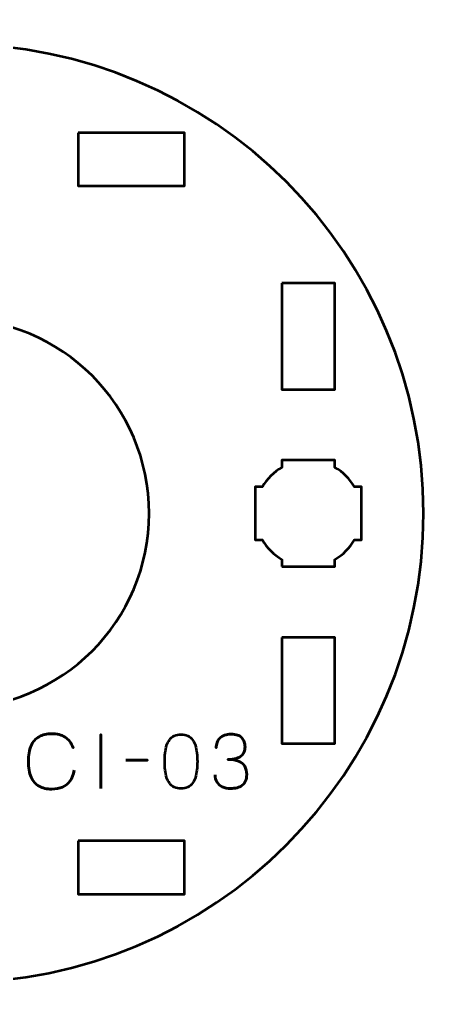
# Model space of a CAD drawing. Header units: centimetres. Extents: x -21 to 0, y -29.7 to 0.
# Drawn here: x -8.33 to -5.86, y -22.85 to -17.26 of the extents above; entities that cross this region are included whole.
import ezdxf

# ---------------------------------------------------------------- set-up
doc = ezdxf.new("R2010")
doc.units = ezdxf.units.CM
doc.header["$MEASUREMENT"] = 0
doc.layers.add('Layer 1', color=7, linetype='Continuous')

msp = doc.modelspace()

# ---------------------------------------------------------------- linework, layer by layer
at = {"layer": 'Layer 1', "color": 22, "lineweight": 53}
msp.add_open_spline([(-21.00003, -29.19995), (-21.00003, -29.19995), (-21.00003, -0.49992), (-21.00003, -0.49992), (-21.00003, -0.49992), (-21.00003, -0.22295), (-20.77694, 0.00004), (-20.49994, 0.00004), (-20.49994, 0.00004), (-20.49994, 0.00004), (-0.50008, 0.00004), (-0.50008, 0.00004), (-0.50008, 0.00004), (-0.22294, 0.00004), (0.00002, -0.22295), (0.00002, -0.49992), (0.00002, -0.49992), (0.00002, -0.49992), (0.00002, -29.19995), (0.00002, -29.19995), (0.00002, -29.19995), (0.00002, -29.47695), (-0.22294, -29.70004), (-0.50008, -29.70004), (-0.50008, -29.70004), (-0.50008, -29.70004), (-20.49994, -29.70004), (-20.49994, -29.70004), (-20.49994, -29.70004), (-20.77694, -29.70004), (-21.00003, -29.47695), (-21.00003, -29.19995)], degree=3, knots=[0, 0, 0, 0, 0.125, 0.125, 0.125, 0.125, 0.25, 0.25, 0.25, 0.25, 0.375, 0.375, 0.375, 0.375, 0.5, 0.5, 0.5, 0.5, 0.625, 0.625, 0.625, 0.625, 0.75, 0.75, 0.75, 0.75, 0.875, 0.875, 0.875, 0.875, 1, 1, 1, 1], dxfattribs=at)
at = {"layer": 'Layer 1', "color": 114, "lineweight": 53}
msp.add_open_spline([(-8.69993, -17.39996), (-7.2366, -17.39996), (-6.04993, -18.58663), (-6.04993, -20.04996), (-6.04993, -20.04996), (-6.04993, -21.51329), (-7.2366, -22.69996), (-8.69993, -22.69996), (-8.69993, -22.69996), (-10.16326, -22.69996), (-11.34993, -21.51329), (-11.34993, -20.04996), (-11.34993, -20.04996), (-11.34993, -18.58663), (-10.16326, -17.39996), (-8.69993, -17.39996)], degree=3, knots=[0, 0, 0, 0, 0.25, 0.25, 0.25, 0.25, 0.5, 0.5, 0.5, 0.5, 0.75, 0.75, 0.75, 0.75, 1, 1, 1, 1], dxfattribs=at)
at = {"layer": 'Layer 1', "lineweight": 53}
for points, knots in [([(-7.99995, -17.90002), (-7.99995, -17.90002), (-7.39995, -17.90002), (-7.39995, -17.90002), (-7.39995, -17.90002), (-7.39995, -17.90002), (-7.39995, -18.20003), (-7.39995, -18.20003), (-7.39995, -18.20003), (-7.39995, -18.20003), (-7.99995, -18.20003), (-7.99995, -18.20003), (-7.99995, -18.20003), (-7.99995, -18.20003), (-7.99995, -17.90002), (-7.99995, -17.90002)], [0, 0, 0, 0, 0.25, 0.25, 0.25, 0.25, 0.5, 0.5, 0.5, 0.5, 0.75, 0.75, 0.75, 0.75, 1, 1, 1, 1]), ([(-6.85, -18.74997), (-6.85, -18.74997), (-6.55, -18.74997), (-6.55, -18.74997), (-6.55, -18.74997), (-6.55, -18.74997), (-6.55, -19.34998), (-6.55, -19.34998), (-6.55, -19.34998), (-6.55, -19.34998), (-6.85, -19.34998), (-6.85, -19.34998), (-6.85, -19.34998), (-6.85, -19.34998), (-6.85, -18.74997), (-6.85, -18.74997)], [0, 0, 0, 0, 0.25, 0.25, 0.25, 0.25, 0.5, 0.5, 0.5, 0.5, 0.75, 0.75, 0.75, 0.75, 1, 1, 1, 1]), ([(-6.84992, -20.35002), (-6.84992, -20.35002), (-6.84992, -20.30984), (-6.84992, -20.30984), (-6.84992, -20.30984), (-6.89546, -20.28351), (-6.93342, -20.24556), (-6.95977, -20.20003), (-6.95977, -20.20003), (-6.95977, -20.20003), (-6.99992, -20.20003), (-6.99992, -20.20003), (-6.99992, -20.20003), (-6.99992, -20.20003), (-6.99992, -20.05151), (-6.99992, -20.05151), (-6.99992, -20.05151), (-6.99992, -20.05151), (-6.99994, -20.04996), (-6.99994, -20.04996), (-6.99994, -20.04996), (-6.99994, -20.04996), (-6.99992, -20.04841), (-6.99992, -20.04841), (-6.99992, -20.04841), (-6.99992, -20.04841), (-6.99992, -19.90002), (-6.99992, -19.90002), (-6.99992, -19.90002), (-6.99992, -19.90002), (-6.95982, -19.90002), (-6.95982, -19.90002), (-6.95982, -19.90002), (-6.93347, -19.85445), (-6.89548, -19.81645), (-6.84992, -19.79009), (-6.84992, -19.79009), (-6.84992, -19.79009), (-6.84992, -19.75001), (-6.84992, -19.75001), (-6.84992, -19.75001), (-6.84992, -19.75001), (-6.70458, -19.75001), (-6.70458, -19.75001), (-6.70458, -19.75001), (-6.70458, -19.75001), (-6.69994, -19.74995), (-6.69994, -19.74995), (-6.69994, -19.74995), (-6.69994, -19.74995), (-6.69529, -19.75001), (-6.69529, -19.75001), (-6.69529, -19.75001), (-6.69529, -19.75001), (-6.54991, -19.75001), (-6.54991, -19.75001), (-6.54991, -19.75001), (-6.54991, -19.75001), (-6.54991, -19.79009), (-6.54991, -19.79009), (-6.54991, -19.79009), (-6.50434, -19.81645), (-6.46637, -19.85445), (-6.44003, -19.90002), (-6.44003, -19.90002), (-6.44003, -19.90002), (-6.39991, -19.90002), (-6.39991, -19.90002), (-6.39991, -19.90002), (-6.39991, -19.90002), (-6.39991, -20.20003), (-6.39991, -20.20003), (-6.39991, -20.20003), (-6.39991, -20.20003), (-6.44008, -20.20003), (-6.44008, -20.20003), (-6.44008, -20.20003), (-6.46642, -20.24556), (-6.50438, -20.28351), (-6.54991, -20.30984), (-6.54991, -20.30984), (-6.54991, -20.30984), (-6.54991, -20.35002), (-6.54991, -20.35002), (-6.54991, -20.35002), (-6.54991, -20.35002), (-6.84992, -20.35002), (-6.84992, -20.35002)], [0, 0, 0, 0, 0.0454545, 0.0454545, 0.0454545, 0.0454545, 0.0909091, 0.0909091, 0.0909091, 0.0909091, 0.1363636, 0.1363636, 0.1363636, 0.1363636, 0.1818182, 0.1818182, 0.1818182, 0.1818182, 0.2272727, 0.2272727, 0.2272727, 0.2272727, 0.2727273, 0.2727273, 0.2727273, 0.2727273, 0.3181818, 0.3181818, 0.3181818, 0.3181818, 0.3636364, 0.3636364, 0.3636364, 0.3636364, 0.4090909, 0.4090909, 0.4090909, 0.4090909, 0.4545455, 0.4545455, 0.4545455, 0.4545455, 0.5, 0.5, 0.5, 0.5, 0.5454545, 0.5454545, 0.5454545, 0.5454545, 0.5909091, 0.5909091, 0.5909091, 0.5909091, 0.6363636, 0.6363636, 0.6363636, 0.6363636, 0.6818182, 0.6818182, 0.6818182, 0.6818182, 0.7272727, 0.7272727, 0.7272727, 0.7272727, 0.7727273, 0.7727273, 0.7727273, 0.7727273, 0.8181818, 0.8181818, 0.8181818, 0.8181818, 0.8636364, 0.8636364, 0.8636364, 0.8636364, 0.9090909, 0.9090909, 0.9090909, 0.9090909, 0.9545455, 0.9545455, 0.9545455, 0.9545455, 1, 1, 1, 1]), ([(-6.85, -20.74994), (-6.85, -20.74994), (-6.55, -20.74994), (-6.55, -20.74994), (-6.55, -20.74994), (-6.55, -20.74994), (-6.55, -21.34994), (-6.55, -21.34994), (-6.55, -21.34994), (-6.55, -21.34994), (-6.85, -21.34994), (-6.85, -21.34994), (-6.85, -21.34994), (-6.85, -21.34994), (-6.85, -20.74994), (-6.85, -20.74994)], [0, 0, 0, 0, 0.25, 0.25, 0.25, 0.25, 0.5, 0.5, 0.5, 0.5, 0.75, 0.75, 0.75, 0.75, 1, 1, 1, 1]), ([(-7.99995, -21.89989), (-7.99995, -21.89989), (-7.39995, -21.89989), (-7.39995, -21.89989), (-7.39995, -21.89989), (-7.39995, -21.89989), (-7.39995, -22.19989), (-7.39995, -22.19989), (-7.39995, -22.19989), (-7.39995, -22.19989), (-7.99995, -22.19989), (-7.99995, -22.19989), (-7.99995, -22.19989), (-7.99995, -22.19989), (-7.99995, -21.89989), (-7.99995, -21.89989)], [0, 0, 0, 0, 0.25, 0.25, 0.25, 0.25, 0.5, 0.5, 0.5, 0.5, 0.75, 0.75, 0.75, 0.75, 1, 1, 1, 1])]:
    msp.add_open_spline(points, degree=3, knots=knots, dxfattribs=at)
at = {"layer": 'Layer 1', "color": 250, "lineweight": 53}
msp.add_open_spline([(-8.69993, -18.94996), (-8.09251, -18.94996), (-7.59993, -19.44254), (-7.59993, -20.04996), (-7.59993, -20.04996), (-7.59993, -20.65738), (-8.09251, -21.14996), (-8.69993, -21.14996), (-8.69993, -21.14996), (-9.30735, -21.14996), (-9.79993, -20.65738), (-9.79993, -20.04996), (-9.79993, -20.04996), (-9.79993, -19.44254), (-9.30735, -18.94996), (-8.69993, -18.94996)], degree=3, knots=[0, 0, 0, 0, 0.25, 0.25, 0.25, 0.25, 0.5, 0.5, 0.5, 0.5, 0.75, 0.75, 0.75, 0.75, 1, 1, 1, 1], dxfattribs=at)
at = {"layer": 'Layer 1', "color": 30, "lineweight": 53}
for points, knots in [([(-8.02286, -21.50093), (-8.02738, -21.52513), (-8.03528, -21.5451), (-8.04636, -21.56076), (-8.04636, -21.56076), (-8.0575, -21.57636), (-8.07176, -21.58793), (-8.08911, -21.59548), (-8.08911, -21.59548), (-8.1064, -21.60303), (-8.12672, -21.60684), (-8.14986, -21.60677), (-8.14986, -21.60677), (-8.17801, -21.60684), (-8.20193, -21.6014), (-8.22155, -21.59033), (-8.22155, -21.59033), (-8.24116, -21.57932), (-8.25612, -21.56232), (-8.26642, -21.53925), (-8.26642, -21.53925), (-8.27672, -21.51617), (-8.28187, -21.48661), (-8.28194, -21.45056), (-8.28194, -21.45056), (-8.28187, -21.41465), (-8.27672, -21.38515), (-8.26642, -21.36208), (-8.26642, -21.36208), (-8.25612, -21.33901), (-8.24116, -21.32194), (-8.22155, -21.31086), (-8.22155, -21.31086), (-8.20193, -21.29978), (-8.17801, -21.29428), (-8.14986, -21.29435), (-8.14986, -21.29435), (-8.11973, -21.29428), (-8.09448, -21.3007), (-8.07416, -21.31361), (-8.07416, -21.31361), (-8.05391, -21.32652), (-8.03902, -21.34649), (-8.02964, -21.37351), (-8.02964, -21.37351), (-8.03902, -21.34649), (-8.05391, -21.32652), (-8.07416, -21.31361), (-8.07416, -21.31361), (-8.09448, -21.3007), (-8.11973, -21.29428), (-8.14986, -21.29435), (-8.14986, -21.29435), (-8.17801, -21.29428), (-8.20193, -21.29978), (-8.22155, -21.31086), (-8.22155, -21.31086), (-8.24116, -21.32194), (-8.25612, -21.33901), (-8.26642, -21.36208), (-8.26642, -21.36208), (-8.27672, -21.38515), (-8.28187, -21.41465), (-8.28194, -21.45056), (-8.28194, -21.45056), (-8.28187, -21.48661), (-8.27672, -21.51617), (-8.26642, -21.53925), (-8.26642, -21.53925), (-8.25612, -21.56232), (-8.24116, -21.57932), (-8.22155, -21.59033), (-8.22155, -21.59033), (-8.20193, -21.6014), (-8.17801, -21.60684), (-8.14986, -21.60677), (-8.14986, -21.60677), (-8.12672, -21.60684), (-8.1064, -21.60303), (-8.08911, -21.59548), (-8.08911, -21.59548), (-8.07176, -21.58793), (-8.0575, -21.57636), (-8.04636, -21.56076), (-8.04636, -21.56076), (-8.03528, -21.5451), (-8.02738, -21.52513), (-8.02286, -21.50093)], [0, 0, 0, 0, 0.0454545, 0.0454545, 0.0454545, 0.0454545, 0.0909091, 0.0909091, 0.0909091, 0.0909091, 0.1363636, 0.1363636, 0.1363636, 0.1363636, 0.1818182, 0.1818182, 0.1818182, 0.1818182, 0.2272727, 0.2272727, 0.2272727, 0.2272727, 0.2727273, 0.2727273, 0.2727273, 0.2727273, 0.3181818, 0.3181818, 0.3181818, 0.3181818, 0.3636364, 0.3636364, 0.3636364, 0.3636364, 0.4090909, 0.4090909, 0.4090909, 0.4090909, 0.4545455, 0.4545455, 0.4545455, 0.4545455, 0.5, 0.5, 0.5, 0.5, 0.5454545, 0.5454545, 0.5454545, 0.5454545, 0.5909091, 0.5909091, 0.5909091, 0.5909091, 0.6363636, 0.6363636, 0.6363636, 0.6363636, 0.6818182, 0.6818182, 0.6818182, 0.6818182, 0.7272727, 0.7272727, 0.7272727, 0.7272727, 0.7727273, 0.7727273, 0.7727273, 0.7727273, 0.8181818, 0.8181818, 0.8181818, 0.8181818, 0.8636364, 0.8636364, 0.8636364, 0.8636364, 0.9090909, 0.9090909, 0.9090909, 0.9090909, 0.9545455, 0.9545455, 0.9545455, 0.9545455, 1, 1, 1, 1]), ([(-7.873, -21.60338), (-7.873, -21.60338), (-7.873, -21.29816), (-7.873, -21.29816), (-7.873, -21.29816), (-7.873, -21.29816), (-7.873, -21.60338), (-7.873, -21.60338)], [0, 0, 0, 0, 0.5, 0.5, 0.5, 0.5, 1, 1, 1, 1]), ([(-7.41961, -21.60338), (-7.4048, -21.60331), (-7.39203, -21.6007), (-7.38137, -21.59562), (-7.38137, -21.59562), (-7.37079, -21.59054), (-7.36197, -21.58327), (-7.35492, -21.57403), (-7.35492, -21.57403), (-7.34793, -21.56472), (-7.34243, -21.55371), (-7.33834, -21.54101), (-7.33834, -21.54101), (-7.33431, -21.52831), (-7.33142, -21.51441), (-7.3298, -21.49917), (-7.3298, -21.49917), (-7.3281, -21.48393), (-7.32726, -21.46791), (-7.32733, -21.45098), (-7.32733, -21.45098), (-7.32726, -21.43412), (-7.3281, -21.4181), (-7.3298, -21.40293), (-7.3298, -21.40293), (-7.33142, -21.38776), (-7.33431, -21.37379), (-7.33834, -21.36109), (-7.33834, -21.36109), (-7.34243, -21.34846), (-7.34793, -21.33746), (-7.35492, -21.32807), (-7.35492, -21.32807), (-7.36197, -21.31876), (-7.37079, -21.31149), (-7.38137, -21.30641), (-7.38137, -21.30641), (-7.39203, -21.30126), (-7.4048, -21.29865), (-7.41961, -21.29858), (-7.41961, -21.29858), (-7.43443, -21.29865), (-7.4472, -21.30126), (-7.45786, -21.30641), (-7.45786, -21.30641), (-7.46844, -21.31149), (-7.47726, -21.31876), (-7.48431, -21.32807), (-7.48431, -21.32807), (-7.4913, -21.33746), (-7.4968, -21.34846), (-7.50089, -21.36109), (-7.50089, -21.36109), (-7.50492, -21.37379), (-7.50781, -21.38776), (-7.50943, -21.40293), (-7.50943, -21.40293), (-7.51112, -21.4181), (-7.51197, -21.43412), (-7.5119, -21.45098), (-7.5119, -21.45098), (-7.51197, -21.46791), (-7.51112, -21.48393), (-7.50943, -21.49917), (-7.50943, -21.49917), (-7.50781, -21.51441), (-7.50492, -21.52831), (-7.50089, -21.54101), (-7.50089, -21.54101), (-7.4968, -21.55371), (-7.4913, -21.56472), (-7.48431, -21.57403), (-7.48431, -21.57403), (-7.47726, -21.58327), (-7.46844, -21.59054), (-7.45786, -21.59562), (-7.45786, -21.59562), (-7.4472, -21.6007), (-7.43443, -21.60331), (-7.41961, -21.60338)], [0, 0, 0, 0, 0.05, 0.05, 0.05, 0.05, 0.1, 0.1, 0.1, 0.1, 0.15, 0.15, 0.15, 0.15, 0.2, 0.2, 0.2, 0.2, 0.25, 0.25, 0.25, 0.25, 0.3, 0.3, 0.3, 0.3, 0.35, 0.35, 0.35, 0.35, 0.4, 0.4, 0.4, 0.4, 0.45, 0.45, 0.45, 0.45, 0.5, 0.5, 0.5, 0.5, 0.55, 0.55, 0.55, 0.55, 0.6, 0.6, 0.6, 0.6, 0.65, 0.65, 0.65, 0.65, 0.7, 0.7, 0.7, 0.7, 0.75, 0.75, 0.75, 0.75, 0.8, 0.8, 0.8, 0.8, 0.85, 0.85, 0.85, 0.85, 0.9, 0.9, 0.9, 0.9, 0.95, 0.95, 0.95, 0.95, 1, 1, 1, 1]), ([(-7.41961, -21.60338), (-7.4048, -21.60331), (-7.39203, -21.6007), (-7.38137, -21.59562), (-7.38137, -21.59562), (-7.37079, -21.59054), (-7.36197, -21.58327), (-7.35492, -21.57403), (-7.35492, -21.57403), (-7.34793, -21.56472), (-7.34243, -21.55371), (-7.33834, -21.54101), (-7.33834, -21.54101), (-7.33431, -21.52831), (-7.33142, -21.51441), (-7.3298, -21.49917), (-7.3298, -21.49917), (-7.3281, -21.48393), (-7.32726, -21.46791), (-7.32733, -21.45098), (-7.32733, -21.45098), (-7.32726, -21.43412), (-7.3281, -21.4181), (-7.3298, -21.40293), (-7.3298, -21.40293), (-7.33142, -21.38776), (-7.33431, -21.37379), (-7.33834, -21.36109), (-7.33834, -21.36109), (-7.34243, -21.34846), (-7.34793, -21.33746), (-7.35492, -21.32807), (-7.35492, -21.32807), (-7.36197, -21.31876), (-7.37079, -21.31149), (-7.38137, -21.30641), (-7.38137, -21.30641), (-7.39203, -21.30126), (-7.4048, -21.29865), (-7.41961, -21.29858), (-7.41961, -21.29858), (-7.43443, -21.29865), (-7.4472, -21.30126), (-7.45786, -21.30641), (-7.45786, -21.30641), (-7.46844, -21.31149), (-7.47726, -21.31876), (-7.48431, -21.32807), (-7.48431, -21.32807), (-7.4913, -21.33746), (-7.4968, -21.34846), (-7.50089, -21.36109), (-7.50089, -21.36109), (-7.50492, -21.37379), (-7.50781, -21.38776), (-7.50943, -21.40293), (-7.50943, -21.40293), (-7.51112, -21.4181), (-7.51197, -21.43412), (-7.5119, -21.45098), (-7.5119, -21.45098), (-7.51197, -21.46791), (-7.51112, -21.48393), (-7.50943, -21.49917), (-7.50943, -21.49917), (-7.50781, -21.51441), (-7.50492, -21.52831), (-7.50089, -21.54101), (-7.50089, -21.54101), (-7.4968, -21.55371), (-7.4913, -21.56472), (-7.48431, -21.57403), (-7.48431, -21.57403), (-7.47726, -21.58327), (-7.46844, -21.59054), (-7.45786, -21.59562), (-7.45786, -21.59562), (-7.4472, -21.6007), (-7.43443, -21.60331), (-7.41961, -21.60338)], [0, 0, 0, 0, 0.05, 0.05, 0.05, 0.05, 0.1, 0.1, 0.1, 0.1, 0.15, 0.15, 0.15, 0.15, 0.2, 0.2, 0.2, 0.2, 0.25, 0.25, 0.25, 0.25, 0.3, 0.3, 0.3, 0.3, 0.35, 0.35, 0.35, 0.35, 0.4, 0.4, 0.4, 0.4, 0.45, 0.45, 0.45, 0.45, 0.5, 0.5, 0.5, 0.5, 0.55, 0.55, 0.55, 0.55, 0.6, 0.6, 0.6, 0.6, 0.65, 0.65, 0.65, 0.65, 0.7, 0.7, 0.7, 0.7, 0.75, 0.75, 0.75, 0.75, 0.8, 0.8, 0.8, 0.8, 0.85, 0.85, 0.85, 0.85, 0.9, 0.9, 0.9, 0.9, 0.95, 0.95, 0.95, 0.95, 1, 1, 1, 1]), ([(-7.227, -21.52676), (-7.22693, -21.542), (-7.2234, -21.55526), (-7.21642, -21.56676), (-7.21642, -21.56676), (-7.20943, -21.57819), (-7.19948, -21.58715), (-7.1865, -21.59357), (-7.1865, -21.59357), (-7.17352, -21.59999), (-7.15793, -21.60324), (-7.13979, -21.60338), (-7.13979, -21.60338), (-7.12618, -21.60338), (-7.11383, -21.60197), (-7.10261, -21.59901), (-7.10261, -21.59901), (-7.09146, -21.59604), (-7.08187, -21.59146), (-7.07375, -21.58518), (-7.07375, -21.58518), (-7.06564, -21.5789), (-7.05943, -21.57078), (-7.05499, -21.56091), (-7.05499, -21.56091), (-7.05061, -21.55096), (-7.04843, -21.53903), (-7.04836, -21.52506), (-7.04836, -21.52506), (-7.04828, -21.50644), (-7.05209, -21.4907), (-7.05964, -21.47793), (-7.05964, -21.47793), (-7.06719, -21.46516), (-7.07891, -21.45557), (-7.09464, -21.44901), (-7.09464, -21.44901), (-7.11037, -21.44244), (-7.13055, -21.43913), (-7.15503, -21.43913), (-7.15503, -21.43913), (-7.13676, -21.4392), (-7.12145, -21.43751), (-7.10896, -21.43405), (-7.10896, -21.43405), (-7.09654, -21.43059), (-7.0866, -21.42572), (-7.07912, -21.41937), (-7.07912, -21.41937), (-7.07164, -21.41309), (-7.06621, -21.40561), (-7.06296, -21.39701), (-7.06296, -21.39701), (-7.05964, -21.38847), (-7.05802, -21.37909), (-7.05809, -21.36886), (-7.05809, -21.36886), (-7.05802, -21.35862), (-7.05943, -21.34917), (-7.06225, -21.34042), (-7.06225, -21.34042), (-7.06501, -21.33167), (-7.06952, -21.32398), (-7.07566, -21.31742), (-7.07566, -21.31742), (-7.0818, -21.31086), (-7.08991, -21.30571), (-7.09986, -21.30204), (-7.09986, -21.30204), (-7.10988, -21.29837), (-7.12209, -21.29654), (-7.13641, -21.29647), (-7.13641, -21.29647), (-7.15066, -21.29654), (-7.16315, -21.29865), (-7.17373, -21.30275), (-7.17373, -21.30275), (-7.18439, -21.30684), (-7.19313, -21.31241), (-7.20019, -21.31954), (-7.20019, -21.31954), (-7.20717, -21.32666), (-7.2124, -21.33478), (-7.21585, -21.34395), (-7.21585, -21.34395), (-7.21938, -21.35312), (-7.22107, -21.36286), (-7.22107, -21.37309), (-7.22107, -21.37309), (-7.22107, -21.36286), (-7.21938, -21.35312), (-7.21585, -21.34395), (-7.21585, -21.34395), (-7.2124, -21.33478), (-7.20717, -21.32666), (-7.20019, -21.31954), (-7.20019, -21.31954), (-7.19313, -21.31241), (-7.18439, -21.30684), (-7.17373, -21.30275), (-7.17373, -21.30275), (-7.16315, -21.29865), (-7.15066, -21.29654), (-7.13641, -21.29647), (-7.13641, -21.29647), (-7.12209, -21.29654), (-7.10988, -21.29837), (-7.09986, -21.30204), (-7.09986, -21.30204), (-7.08991, -21.30571), (-7.0818, -21.31086), (-7.07566, -21.31742), (-7.07566, -21.31742), (-7.06952, -21.32398), (-7.06501, -21.33167), (-7.06225, -21.34042), (-7.06225, -21.34042), (-7.05943, -21.34917), (-7.05802, -21.35862), (-7.05809, -21.36886), (-7.05809, -21.36886), (-7.05802, -21.37909), (-7.05964, -21.38847), (-7.06296, -21.39701), (-7.06296, -21.39701), (-7.06621, -21.40561), (-7.07164, -21.41309), (-7.07912, -21.41937), (-7.07912, -21.41937), (-7.0866, -21.42572), (-7.09654, -21.43059), (-7.10896, -21.43405), (-7.10896, -21.43405), (-7.12145, -21.43751), (-7.13676, -21.4392), (-7.15503, -21.43913), (-7.15503, -21.43913), (-7.13055, -21.43913), (-7.11037, -21.44244), (-7.09464, -21.44901), (-7.09464, -21.44901), (-7.07891, -21.45557), (-7.06719, -21.46516), (-7.05964, -21.47793), (-7.05964, -21.47793), (-7.05209, -21.4907), (-7.04828, -21.50644), (-7.04836, -21.52506), (-7.04836, -21.52506), (-7.04843, -21.53903), (-7.05061, -21.55096), (-7.05499, -21.56091), (-7.05499, -21.56091), (-7.05943, -21.57078), (-7.06564, -21.5789), (-7.07375, -21.58518), (-7.07375, -21.58518), (-7.08187, -21.59146), (-7.09146, -21.59604), (-7.10261, -21.59901), (-7.10261, -21.59901), (-7.11383, -21.60197), (-7.12618, -21.60338), (-7.13979, -21.60338), (-7.13979, -21.60338), (-7.15793, -21.60324), (-7.17352, -21.59999), (-7.1865, -21.59357), (-7.1865, -21.59357), (-7.19948, -21.58715), (-7.20943, -21.57819), (-7.21642, -21.56676), (-7.21642, -21.56676), (-7.2234, -21.55526), (-7.22693, -21.542), (-7.227, -21.52676)], [0, 0, 0, 0, 0.0227273, 0.0227273, 0.0227273, 0.0227273, 0.0454545, 0.0454545, 0.0454545, 0.0454545, 0.0681818, 0.0681818, 0.0681818, 0.0681818, 0.0909091, 0.0909091, 0.0909091, 0.0909091, 0.1136364, 0.1136364, 0.1136364, 0.1136364, 0.1363636, 0.1363636, 0.1363636, 0.1363636, 0.1590909, 0.1590909, 0.1590909, 0.1590909, 0.1818182, 0.1818182, 0.1818182, 0.1818182, 0.2045455, 0.2045455, 0.2045455, 0.2045455, 0.2272727, 0.2272727, 0.2272727, 0.2272727, 0.25, 0.25, 0.25, 0.25, 0.2727273, 0.2727273, 0.2727273, 0.2727273, 0.2954545, 0.2954545, 0.2954545, 0.2954545, 0.3181818, 0.3181818, 0.3181818, 0.3181818, 0.3409091, 0.3409091, 0.3409091, 0.3409091, 0.3636364, 0.3636364, 0.3636364, 0.3636364, 0.3863636, 0.3863636, 0.3863636, 0.3863636, 0.4090909, 0.4090909, 0.4090909, 0.4090909, 0.4318182, 0.4318182, 0.4318182, 0.4318182, 0.4545455, 0.4545455, 0.4545455, 0.4545455, 0.4772727, 0.4772727, 0.4772727, 0.4772727, 0.5, 0.5, 0.5, 0.5, 0.5227273, 0.5227273, 0.5227273, 0.5227273, 0.5454545, 0.5454545, 0.5454545, 0.5454545, 0.5681818, 0.5681818, 0.5681818, 0.5681818, 0.5909091, 0.5909091, 0.5909091, 0.5909091, 0.6136364, 0.6136364, 0.6136364, 0.6136364, 0.6363636, 0.6363636, 0.6363636, 0.6363636, 0.6590909, 0.6590909, 0.6590909, 0.6590909, 0.6818182, 0.6818182, 0.6818182, 0.6818182, 0.7045455, 0.7045455, 0.7045455, 0.7045455, 0.7272727, 0.7272727, 0.7272727, 0.7272727, 0.75, 0.75, 0.75, 0.75, 0.7727273, 0.7727273, 0.7727273, 0.7727273, 0.7954545, 0.7954545, 0.7954545, 0.7954545, 0.8181818, 0.8181818, 0.8181818, 0.8181818, 0.8409091, 0.8409091, 0.8409091, 0.8409091, 0.8636364, 0.8636364, 0.8636364, 0.8636364, 0.8863636, 0.8863636, 0.8863636, 0.8863636, 0.9090909, 0.9090909, 0.9090909, 0.9090909, 0.9318182, 0.9318182, 0.9318182, 0.9318182, 0.9545455, 0.9545455, 0.9545455, 0.9545455, 0.9772727, 0.9772727, 0.9772727, 0.9772727, 1, 1, 1, 1]), ([(-7.73203, -21.44378), (-7.73203, -21.44378), (-7.60884, -21.44378), (-7.60884, -21.44378), (-7.60884, -21.44378), (-7.60884, -21.44378), (-7.73203, -21.44378), (-7.73203, -21.44378)], [0, 0, 0, 0, 0.5, 0.5, 0.5, 0.5, 1, 1, 1, 1])]:
    msp.add_open_spline(points, degree=3, knots=knots, dxfattribs=at)

doc.saveas('drawing.dxf')
